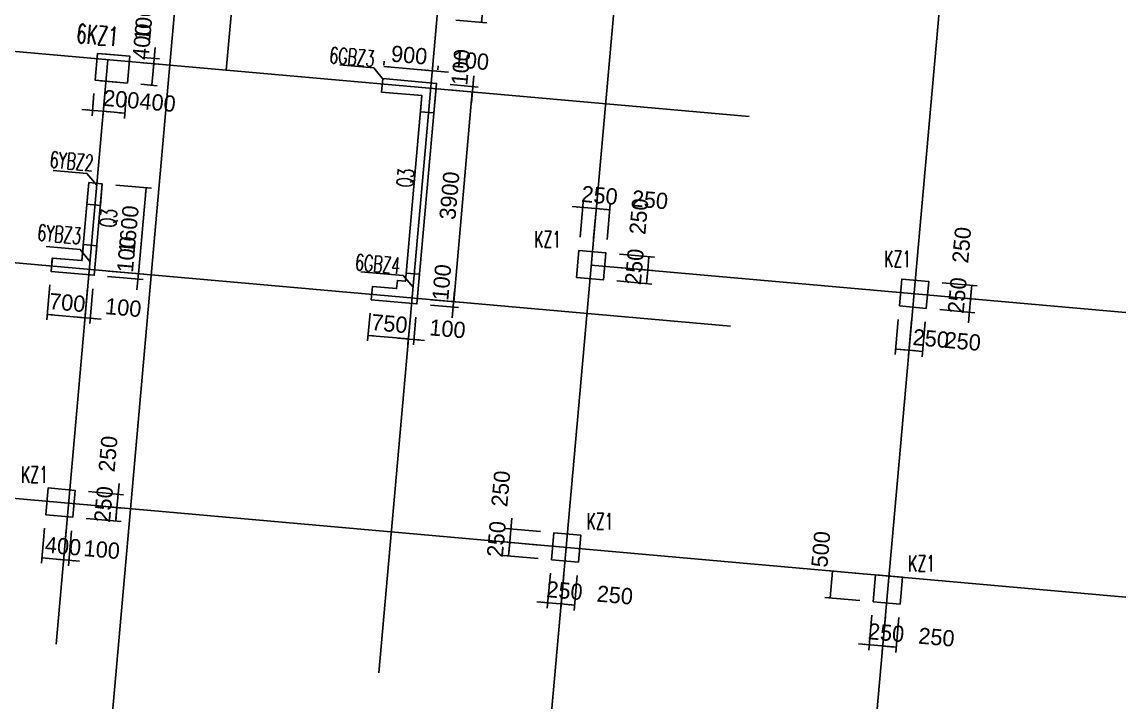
# Model space of a CAD drawing. Extents: x 387171 to 699106, y 11966 to 245688.
# Drawn here: x 638718 to 659030, y 52188 to 64785 of the extents above; entities that cross this region are included whole.
import ezdxf

# ---------------------------------------------------------------- set-up
doc = ezdxf.new("R2010")
doc.units = 0
doc.header["$LTSCALE"] = 100
doc.header["$MEASUREMENT"] = 0
for name, color, linetype in [('b边缘构件', 235, 'Continuous'), ('cnum', 7, 'Continuous'), ('COLU', 7, 'Continuous'), ('colu-主楼', 7, 'Continuous'), ('DIM', 3, 'Continuous'), ('DOTE', 253, 'Continuous'), ('L-AXIS', 3, 'Continuous'), ('NUM', 7, 'Continuous'), ('TEXT', 7, 'Continuous'), ('THIN', 7, 'Continuous'), ('wall-主楼', 2, 'Continuous'), ('Y阴影', 254, 'Continuous'), ('剪力墙身标注', 7, 'Continuous'), ('小尺寸', 4, 'Continuous'), ('柱', 2, 'Continuous')]:
    doc.layers.add(name, color=color, linetype=linetype)
doc.styles.get("Standard").update_dxf_attribs({"font": 'standard'})
doc.styles.add('tk', font='tk')
doc.dimstyles.get("Standard").update_dxf_attribs({"dimtxt": 300, "dimasz": 100, "dimexe": 100, "dimexo": 250, "dimgap": 100, "dimtad": 0, "dimtoh": 1, "dimdec": 0, "dimdsep": 46, "dimcen": 0.09, "dimclrt": 7, "dimadec": 0, "dimazin": 0, "dimtfac": 1, "dimtdec": 4, "dimtofl": 0, "dimtmove": 0, "dimatfit": 3, "dimfxl": 1, "dimtolj": 1, "dimtzin": 0, "dimarcsym": 0})

# ---------------------------------------------------------------- blocks, each defined once
blk = doc.blocks.new('*D1842')
at = {"layer": 'L-AXIS', "color": 0, "linetype": 'ByBlock', "lineweight": -2}
for p, q in [((493507, 53583), (493255, 50741)), ((493264, 50840), (658764, 36162)), ((659008, 38905), (658755, 36062))]:
    blk.add_line(p, q, dxfattribs=at)
for points in [[(493264, 50840), (493365, 50848), (493362, 50815)], [(658764, 36162), (658663, 36154), (658666, 36188)]]:
    blk.add_solid(points, dxfattribs=at)
at = {"layer": 'L-AXIS', "color": 7, "linetype": 'Continuous', "lineweight": -2, "insert": (576045, 43850), "char_height": 300, "width": 1101.67, "attachment_point": 5, "rotation": 354.9316, "style": 'tk'}
blk.add_mtext('166150', dxfattribs=at)
blk = doc.blocks.new('*D1114')
at = {"layer": '小尺寸', "color": 0, "linetype": 'ByBlock', "lineweight": -2}
for p, q in [((639236, 59915), (639179, 59267)), ((639933, 59853), (639876, 59206)), ((639188, 59367), (639885, 59305))]:
    blk.add_line(p, q, dxfattribs=at)
for points in [[(639188, 59367), (639289, 59375), (639286, 59342)], [(639885, 59305), (639784, 59297), (639787, 59331)]]:
    blk.add_solid(points, dxfattribs=at)
at = {"layer": '小尺寸', "color": 7, "linetype": 'Continuous', "lineweight": -2, "insert": (639558, 59585), "char_height": 300, "width": 566.67, "attachment_point": 5, "rotation": 354.9316, "style": 'tk'}
blk.add_mtext('700', dxfattribs=at)
blk = doc.blocks.new('*D1879')
at = {"layer": '小尺寸', "color": 0, "linetype": 'ByBlock', "lineweight": -2}
for p, q in [((639933, 59853), (639876, 59206)), ((640033, 59844), (639976, 59197)), ((639686, 59323), (640184, 59279))]:
    blk.add_line(p, q, dxfattribs=at)
for points in [[(639885, 59305), (639784, 59297), (639787, 59331)], [(639984, 59296), (640086, 59304), (640083, 59271)]]:
    blk.add_solid(points, dxfattribs=at)
at = {"layer": '小尺寸', "color": 7, "linetype": 'Continuous', "lineweight": -2, "insert": (640595, 59493), "char_height": 300, "width": 476.67, "attachment_point": 5, "rotation": 354.9316, "style": 'tk'}
blk.add_mtext('100', dxfattribs=at)
blk = doc.blocks.new('*D159')
at = {"layer": '小尺寸', "color": 0, "linetype": 'ByBlock', "lineweight": -2}
for p, q in [((646613, 63854), (646115, 63899)), ((646316, 63905), (646323, 63981)), ((646416, 63896), (646423, 63972))]:
    blk.add_line(p, q, dxfattribs=at)
for points in [[(646314, 63881), (646213, 63873), (646216, 63906)], [(646414, 63872), (646515, 63880), (646512, 63847)]]:
    blk.add_solid(points, dxfattribs=at)
at = {"layer": '小尺寸', "color": 7, "linetype": 'Continuous', "lineweight": -2, "insert": (647031, 64068), "char_height": 300, "width": 476.67, "attachment_point": 5, "rotation": 354.9316, "style": 'tk'}
blk.add_mtext('100', dxfattribs=at)
blk = doc.blocks.new('*D964')
at = {"layer": '小尺寸', "color": 0, "linetype": 'ByBlock', "lineweight": -2}
for p, q in [((645420, 63984), (645427, 64060)), ((646314, 63881), (645418, 63960)), ((646316, 63905), (646323, 63981))]:
    blk.add_line(p, q, dxfattribs=at)
for points in [[(645418, 63960), (645519, 63968), (645516, 63935)], [(646314, 63881), (646213, 63873), (646216, 63906)]]:
    blk.add_solid(points, dxfattribs=at)
at = {"layer": '小尺寸', "color": 7, "linetype": 'Continuous', "lineweight": -2, "insert": (645888, 64170), "char_height": 300, "width": 556.67, "attachment_point": 5, "rotation": 354.9316, "style": 'tk'}
blk.add_mtext('900', dxfattribs=at)
blk = doc.blocks.new('*D698')
at = {"layer": '小尺寸', "color": 0, "linetype": 'ByBlock', "lineweight": -2}
for p, q in [((645910, 59323), (645865, 58814)), ((646010, 59314), (645965, 58805)), ((646173, 58887), (645675, 58931))]:
    blk.add_line(p, q, dxfattribs=at)
for points in [[(645874, 58914), (645773, 58906), (645776, 58939)], [(645973, 58905), (646075, 58912), (646072, 58879)]]:
    blk.add_solid(points, dxfattribs=at)
at = {"layer": '小尺寸', "color": 7, "linetype": 'Continuous', "lineweight": -2, "insert": (646597, 59100), "char_height": 300, "width": 476.67, "attachment_point": 5, "rotation": 354.9316, "style": 'tk'}
blk.add_mtext('100', dxfattribs=at)
blk = doc.blocks.new('*D573')
at = {"layer": '小尺寸', "color": 0, "linetype": 'ByBlock', "lineweight": -2}
for p, q in [((645163, 59389), (645118, 58880)), ((645910, 59323), (645865, 58814)), ((645874, 58914), (645127, 58980))]:
    blk.add_line(p, q, dxfattribs=at)
for points in [[(645127, 58980), (645228, 58988), (645225, 58954)], [(645874, 58914), (645773, 58906), (645776, 58939)]]:
    blk.add_solid(points, dxfattribs=at)
at = {"layer": '小尺寸', "color": 7, "linetype": 'Continuous', "lineweight": -2, "insert": (645522, 59196), "char_height": 300, "width": 566.67, "attachment_point": 5, "rotation": 354.9316, "style": 'tk'}
blk.add_mtext('750', dxfattribs=at)
blk = doc.blocks.new('*D2876')
at = {"layer": '小尺寸', "color": 0, "linetype": 'ByBlock', "lineweight": -2}
for p, q in [((647082, 63787), (647038, 63289)), ((646643, 63625), (647164, 63579)), ((646634, 63525), (647155, 63479))]:
    blk.add_line(p, q, dxfattribs=at)
for points in [[(647064, 63588), (647056, 63689), (647090, 63686)], [(647055, 63488), (647063, 63387), (647030, 63390)]]:
    blk.add_solid(points, dxfattribs=at)
at = {"layer": '小尺寸', "color": 7, "linetype": 'Continuous', "lineweight": -2, "insert": (646845, 63947), "char_height": 300, "width": 476.67, "attachment_point": 5, "rotation": 84.9316, "style": 'tk'}
blk.add_mtext('100', dxfattribs=at)
blk = doc.blocks.new('*D2773')
at = {"layer": '小尺寸', "color": 0, "linetype": 'ByBlock', "lineweight": -2}
for p, q in [((646634, 63525), (647155, 63479)), ((647055, 63488), (646711, 59603)), ((646290, 59641), (646810, 59594))]:
    blk.add_line(p, q, dxfattribs=at)
for points in [[(647055, 63488), (647063, 63387), (647030, 63390)], [(646711, 59603), (646703, 59704), (646736, 59701)]]:
    blk.add_solid(points, dxfattribs=at)
at = {"layer": '小尺寸', "color": 7, "linetype": 'Continuous', "lineweight": -2, "insert": (646634, 61568), "char_height": 300, "width": 775, "attachment_point": 5, "rotation": 84.9316, "style": 'tk'}
blk.add_mtext('3900', dxfattribs=at)
blk = doc.blocks.new('*D3701')
at = {"layer": '小尺寸', "color": 0, "linetype": 'ByBlock', "lineweight": -2}
for p, q in [((646728, 59802), (646684, 59304)), ((646281, 59541), (646802, 59495)), ((646290, 59641), (646810, 59594))]:
    blk.add_line(p, q, dxfattribs=at)
for points in [[(646711, 59603), (646703, 59704), (646736, 59701)], [(646702, 59504), (646710, 59403), (646677, 59406)]]:
    blk.add_solid(points, dxfattribs=at)
at = {"layer": '小尺寸', "color": 7, "linetype": 'Continuous', "lineweight": -2, "insert": (646492, 59962), "char_height": 300, "width": 476.67, "attachment_point": 5, "rotation": 84.9316, "style": 'tk'}
blk.add_mtext('100', dxfattribs=at)
blk = doc.blocks.new('*D567')
at = {"layer": '小尺寸', "color": 0, "linetype": 'ByBlock', "lineweight": -2}
for p, q in [((646793, 65318), (647370, 65267)), ((647271, 65276), (647227, 64778)), ((646749, 64820), (647326, 64769))]:
    blk.add_line(p, q, dxfattribs=at)
for points in [[(647271, 65276), (647278, 65175), (647245, 65178)], [(647227, 64778), (647219, 64879), (647252, 64876)]]:
    blk.add_solid(points, dxfattribs=at)
at = {"layer": '小尺寸', "color": 7, "linetype": 'Continuous', "lineweight": -2, "insert": (647028, 65372), "char_height": 300, "width": 566.67, "attachment_point": 5, "rotation": 84.9316, "style": 'tk'}
blk.add_mtext('500', dxfattribs=at)
blk = doc.blocks.new('*D1894')
at = {"layer": '小尺寸', "color": 0, "linetype": 'ByBlock', "lineweight": -2}
for p, q in [((640313, 60171), (640974, 60112)), ((640847, 59822), (640892, 60320)), ((640304, 60071), (640965, 60012))]:
    blk.add_line(p, q, dxfattribs=at)
for points in [[(640874, 60121), (640866, 60222), (640899, 60219)], [(640865, 60021), (640873, 59920), (640840, 59923)]]:
    blk.add_solid(points, dxfattribs=at)
at = {"layer": '小尺寸', "color": 7, "linetype": 'Continuous', "lineweight": -2, "insert": (640655, 60480), "char_height": 300, "width": 476.67, "attachment_point": 5, "rotation": 84.9316, "style": 'tk'}
blk.add_mtext('100', dxfattribs=at)
blk = doc.blocks.new('*D1805')
at = {"layer": '小尺寸', "color": 0, "linetype": 'ByBlock', "lineweight": -2}
for p, q in [((640454, 61764), (641115, 61706)), ((640874, 60121), (641015, 61715)), ((640313, 60171), (640974, 60112))]:
    blk.add_line(p, q, dxfattribs=at)
for points in [[(641015, 61715), (641023, 61614), (640990, 61617)], [(640874, 60121), (640866, 60222), (640899, 60219)]]:
    blk.add_solid(points, dxfattribs=at)
at = {"layer": '小尺寸', "color": 7, "linetype": 'Continuous', "lineweight": -2, "insert": (640696, 60940), "char_height": 300, "width": 685, "attachment_point": 5, "rotation": 84.9316, "style": 'tk'}
blk.add_mtext('1600', dxfattribs=at)
blk = doc.blocks.new('*D1104')
at = {"layer": '小尺寸', "color": 0, "linetype": 'ByBlock', "lineweight": -2}
for p, q in [((640052, 63457), (640016, 63048)), ((640252, 63439), (640215, 63030)), ((639826, 63165), (640423, 63112))]:
    blk.add_line(p, q, dxfattribs=at)
for points in [[(640025, 63148), (639924, 63140), (639927, 63173)], [(640224, 63130), (640325, 63138), (640322, 63104)]]:
    blk.add_solid(points, dxfattribs=at)
at = {"layer": '小尺寸', "color": 7, "linetype": 'Continuous', "lineweight": -2, "insert": (640558, 63351), "char_height": 300, "width": 566.67, "attachment_point": 5, "rotation": 354.9316, "style": 'tk'}
blk.add_mtext('200', dxfattribs=at)
blk = doc.blocks.new('*D2015')
at = {"layer": '小尺寸', "color": 0, "linetype": 'ByBlock', "lineweight": -2}
for p, q in [((640252, 63439), (640215, 63030)), ((640650, 63404), (640614, 62995)), ((640224, 63130), (640622, 63095))]:
    blk.add_line(p, q, dxfattribs=at)
for points in [[(640224, 63130), (640325, 63138), (640322, 63104)], [(640622, 63095), (640521, 63087), (640524, 63120)]]:
    blk.add_solid(points, dxfattribs=at)
at = {"layer": '小尺寸', "color": 7, "linetype": 'Continuous', "lineweight": -2, "insert": (641230, 63292), "char_height": 300, "width": 576.67, "attachment_point": 5, "rotation": 354.9316, "style": 'tk'}
blk.add_mtext('400', dxfattribs=at)
blk = doc.blocks.new('*D1917')
at = {"layer": '小尺寸', "color": 0, "linetype": 'ByBlock', "lineweight": -2}
for p, q in [((641184, 64310), (641140, 63812)), ((640956, 64029), (641257, 64002)), ((640965, 64129), (641266, 64102))]:
    blk.add_line(p, q, dxfattribs=at)
for points in [[(641167, 64111), (641159, 64212), (641192, 64209)], [(641158, 64011), (641165, 63910), (641132, 63913)]]:
    blk.add_solid(points, dxfattribs=at)
at = {"layer": '小尺寸', "color": 7, "linetype": 'Continuous', "lineweight": -2, "insert": (640974, 64767), "char_height": 300, "width": 476.67, "attachment_point": 5, "rotation": 84.9316, "style": 'tk'}
blk.add_mtext('100', dxfattribs=at)
blk = doc.blocks.new('*D3239')
at = {"layer": '小尺寸', "color": 0, "linetype": 'ByBlock', "lineweight": -2}
for p, q in [((640956, 64029), (641257, 64002)), ((641158, 64011), (641122, 63613)), ((640921, 63630), (641222, 63604))]:
    blk.add_line(p, q, dxfattribs=at)
for points in [[(641158, 64011), (641165, 63910), (641132, 63913)], [(641122, 63613), (641115, 63714), (641148, 63711)]]:
    blk.add_solid(points, dxfattribs=at)
at = {"layer": '小尺寸', "color": 7, "linetype": 'Continuous', "lineweight": -2, "insert": (640943, 64420), "char_height": 300, "width": 576.67, "attachment_point": 5, "rotation": 84.9316, "style": 'tk'}
blk.add_mtext('400', dxfattribs=at)
blk = doc.blocks.new('*D143')
at = {"layer": 'DIM', "color": 0, "linetype": 'ByBlock', "lineweight": -2}
for p, q in [((648902, 61367), (649550, 61309)), ((649053, 60801), (649110, 61448)), ((649302, 60779), (649360, 61426))]:
    blk.add_line(p, q, dxfattribs=at)
for points in [[(649102, 61349), (649001, 61341), (649004, 61374)], [(649351, 61327), (649452, 61335), (649449, 61301)]]:
    blk.add_solid(points, dxfattribs=at)
at = {"layer": 'DIM', "color": 7, "linetype": 'Continuous', "lineweight": -2, "insert": (649413, 61572), "char_height": 300, "width": 566.67, "attachment_point": 5, "rotation": 354.9316, "style": 'tk'}
blk.add_mtext('250', dxfattribs=at)
blk = doc.blocks.new('*D1324')
at = {"layer": 'DIM', "color": 0, "linetype": 'ByBlock', "lineweight": -2}
for p, q in [((649302, 60779), (649360, 61426)), ((649551, 60757), (649609, 61404)), ((649351, 61327), (649600, 61305))]:
    blk.add_line(p, q, dxfattribs=at)
for points in [[(649351, 61327), (649452, 61335), (649449, 61301)], [(649600, 61305), (649499, 61297), (649502, 61330)]]:
    blk.add_solid(points, dxfattribs=at)
at = {"layer": 'DIM', "color": 7, "linetype": 'Continuous', "lineweight": -2, "insert": (650345, 61490), "char_height": 300, "width": 566.67, "attachment_point": 5, "rotation": 354.9316, "style": 'tk'}
blk.add_mtext('250', dxfattribs=at)
blk = doc.blocks.new('*D1039')
at = {"layer": 'DIM', "color": 0, "linetype": 'ByBlock', "lineweight": -2}
for p, q in [((649756, 60237), (650403, 60179)), ((650282, 59939), (650304, 60188)), ((649734, 59988), (650381, 59930))]:
    blk.add_line(p, q, dxfattribs=at)
for points in [[(650304, 60188), (650312, 60087), (650278, 60090)], [(650282, 59939), (650274, 60040), (650307, 60037)]]:
    blk.add_solid(points, dxfattribs=at)
at = {"layer": 'DIM', "color": 7, "linetype": 'Continuous', "lineweight": -2, "insert": (650058, 60250), "char_height": 300, "width": 566.67, "attachment_point": 5, "rotation": 84.9316, "style": 'tk'}
blk.add_mtext('250', dxfattribs=at)
blk = doc.blocks.new('*D1817')
at = {"layer": 'DIM', "color": 0, "linetype": 'ByBlock', "lineweight": -2}
for p, q in [((649778, 60486), (650426, 60428)), ((650304, 60188), (650326, 60437)), ((649756, 60237), (650403, 60179))]:
    blk.add_line(p, q, dxfattribs=at)
for points in [[(650326, 60437), (650334, 60336), (650300, 60339)], [(650304, 60188), (650296, 60289), (650329, 60286)]]:
    blk.add_solid(points, dxfattribs=at)
at = {"layer": 'DIM', "color": 7, "linetype": 'Continuous', "lineweight": -2, "insert": (650141, 61183), "char_height": 300, "width": 566.67, "attachment_point": 5, "rotation": 84.9316, "style": 'tk'}
blk.add_mtext('250', dxfattribs=at)
blk = doc.blocks.new('*D2978')
at = {"layer": 'DIM', "color": 0, "linetype": 'ByBlock', "lineweight": -2}
for p, q in [((655755, 59956), (656402, 59898)), ((656302, 59907), (656280, 59658)), ((655732, 59707), (656380, 59649))]:
    blk.add_line(p, q, dxfattribs=at)
for points in [[(656280, 59658), (656273, 59759), (656306, 59756)], [(656302, 59907), (656310, 59806), (656277, 59809)]]:
    blk.add_solid(points, dxfattribs=at)
at = {"layer": 'DIM', "color": 7, "linetype": 'Continuous', "lineweight": -2, "insert": (656118, 60653), "char_height": 300, "width": 566.67, "attachment_point": 5, "rotation": 84.9316, "style": 'tk'}
blk.add_mtext('250', dxfattribs=at)
blk = doc.blocks.new('*D2632')
at = {"layer": 'DIM', "color": 0, "linetype": 'ByBlock', "lineweight": -2}
for p, q in [((656298, 59857), (656241, 59210)), ((655732, 59707), (656380, 59649)), ((655710, 59458), (656358, 59400))]:
    blk.add_line(p, q, dxfattribs=at)
for points in [[(656280, 59658), (656273, 59759), (656306, 59756)], [(656258, 59409), (656266, 59308), (656233, 59311)]]:
    blk.add_solid(points, dxfattribs=at)
at = {"layer": 'DIM', "color": 7, "linetype": 'Continuous', "lineweight": -2, "insert": (656035, 59720), "char_height": 300, "width": 566.67, "attachment_point": 5, "rotation": 84.9316, "style": 'tk'}
blk.add_mtext('250', dxfattribs=at)
blk = doc.blocks.new('*D3547')
at = {"layer": 'DIM', "color": 0, "linetype": 'ByBlock', "lineweight": -2}
for p, q in [((654941, 59275), (654884, 58627)), ((655190, 59253), (655133, 58605)), ((654893, 58727), (655142, 58705))]:
    blk.add_line(p, q, dxfattribs=at)
for points in [[(654893, 58727), (654994, 58735), (654991, 58702)], [(655142, 58705), (655041, 58697), (655044, 58730)]]:
    blk.add_solid(points, dxfattribs=at)
at = {"layer": 'DIM', "color": 7, "linetype": 'Continuous', "lineweight": -2, "insert": (655546, 58920), "char_height": 300, "width": 566.67, "attachment_point": 5, "rotation": 354.9316, "style": 'tk'}
blk.add_mtext('250', dxfattribs=at)
blk = doc.blocks.new('*D3433')
at = {"layer": 'DIM', "color": 0, "linetype": 'ByBlock', "lineweight": -2}
for p, q in [((655190, 59253), (655133, 58605)), ((655439, 59231), (655382, 58583)), ((655142, 58705), (655391, 58683))]:
    blk.add_line(p, q, dxfattribs=at)
for points in [[(655142, 58705), (655243, 58713), (655240, 58679)], [(655391, 58683), (655290, 58675), (655293, 58708)]]:
    blk.add_solid(points, dxfattribs=at)
at = {"layer": 'DIM', "color": 7, "linetype": 'Continuous', "lineweight": -2, "insert": (656136, 58868), "char_height": 300, "width": 566.67, "attachment_point": 5, "rotation": 354.9316, "style": 'tk'}
blk.add_mtext('250', dxfattribs=at)
blk = doc.blocks.new('*D3595')
at = {"layer": 'DIM', "color": 0, "linetype": 'ByBlock', "lineweight": -2}
for p, q in [((654273, 54566), (653625, 54623)), ((653725, 54614), (653681, 54116)), ((654228, 54067), (653581, 54125))]:
    blk.add_line(p, q, dxfattribs=at)
for points in [[(653725, 54614), (653733, 54513), (653699, 54516)], [(653681, 54116), (653673, 54217), (653706, 54214)]]:
    blk.add_solid(points, dxfattribs=at)
at = {"layer": 'DIM', "color": 7, "linetype": 'Continuous', "lineweight": -2, "insert": (653510, 55018), "char_height": 300, "width": 566.67, "attachment_point": 5, "rotation": 84.9316, "style": 'tk'}
blk.add_mtext('500', dxfattribs=at)
blk = doc.blocks.new('*D4722')
at = {"layer": 'DIM', "color": 0, "linetype": 'ByBlock', "lineweight": -2}
for p, q in [((654455, 53796), (654398, 53149)), ((654704, 53774), (654647, 53127)), ((654208, 53266), (654855, 53209))]:
    blk.add_line(p, q, dxfattribs=at)
for points in [[(654407, 53249), (654306, 53241), (654309, 53274)], [(654656, 53226), (654757, 53234), (654754, 53201)]]:
    blk.add_solid(points, dxfattribs=at)
at = {"layer": 'DIM', "color": 7, "linetype": 'Continuous', "lineweight": -2, "insert": (654718, 53472), "char_height": 300, "width": 566.67, "attachment_point": 5, "rotation": 354.9316, "style": 'tk'}
blk.add_mtext('250', dxfattribs=at)
blk = doc.blocks.new('*D4427')
at = {"layer": 'DIM', "color": 0, "linetype": 'ByBlock', "lineweight": -2}
for p, q in [((654704, 53774), (654647, 53127)), ((654953, 53752), (654896, 53105)), ((654656, 53226), (654905, 53204))]:
    blk.add_line(p, q, dxfattribs=at)
for points in [[(654656, 53226), (654757, 53234), (654754, 53201)], [(654905, 53204), (654804, 53197), (654807, 53230)]]:
    blk.add_solid(points, dxfattribs=at)
at = {"layer": 'DIM', "color": 7, "linetype": 'Continuous', "lineweight": -2, "insert": (655650, 53389), "char_height": 300, "width": 566.67, "attachment_point": 5, "rotation": 354.9316, "style": 'tk'}
blk.add_mtext('250', dxfattribs=at)
blk = doc.blocks.new('*D4027')
at = {"layer": 'DIM', "color": 0, "linetype": 'ByBlock', "lineweight": -2}
for p, q in [((639138, 55406), (639080, 54758)), ((639536, 55371), (639479, 54723)), ((639089, 54858), (639488, 54823))]:
    blk.add_line(p, q, dxfattribs=at)
for points in [[(639089, 54858), (639190, 54866), (639187, 54833)], [(639488, 54823), (639386, 54815), (639389, 54848)]]:
    blk.add_solid(points, dxfattribs=at)
at = {"layer": 'DIM', "color": 7, "linetype": 'Continuous', "lineweight": -2, "insert": (639480, 55074), "char_height": 300, "width": 576.67, "attachment_point": 5, "rotation": 354.9316, "style": 'tk'}
blk.add_mtext('400', dxfattribs=at)
blk = doc.blocks.new('*D3972')
at = {"layer": 'DIM', "color": 0, "linetype": 'ByBlock', "lineweight": -2}
for p, q in [((639536, 55371), (639479, 54723)), ((639636, 55362), (639578, 54714)), ((639288, 54840), (639786, 54796))]:
    blk.add_line(p, q, dxfattribs=at)
for points in [[(639488, 54823), (639386, 54815), (639389, 54848)], [(639587, 54814), (639688, 54822), (639685, 54788)]]:
    blk.add_solid(points, dxfattribs=at)
at = {"layer": 'DIM', "color": 7, "linetype": 'Continuous', "lineweight": -2, "insert": (640197, 55011), "char_height": 300, "width": 476.67, "attachment_point": 5, "rotation": 354.9316, "style": 'tk'}
blk.add_mtext('100', dxfattribs=at)
blk = doc.blocks.new('*D3719')
at = {"layer": 'DIM', "color": 0, "linetype": 'ByBlock', "lineweight": -2}
for p, q in [((639929, 55838), (640576, 55780)), ((640455, 55540), (640477, 55789)), ((639907, 55589), (640554, 55531))]:
    blk.add_line(p, q, dxfattribs=at)
for points in [[(640477, 55789), (640485, 55688), (640451, 55691)], [(640455, 55540), (640447, 55641), (640480, 55638)]]:
    blk.add_solid(points, dxfattribs=at)
at = {"layer": 'DIM', "color": 7, "linetype": 'Continuous', "lineweight": -2, "insert": (640231, 55851), "char_height": 300, "width": 566.67, "attachment_point": 5, "rotation": 84.9316, "style": 'tk'}
blk.add_mtext('250', dxfattribs=at)
blk = doc.blocks.new('*D4482')
at = {"layer": 'DIM', "color": 0, "linetype": 'ByBlock', "lineweight": -2}
for p, q in [((639951, 56087), (640598, 56029)), ((640459, 55590), (640517, 56237)), ((639929, 55838), (640576, 55780))]:
    blk.add_line(p, q, dxfattribs=at)
for points in [[(640499, 56038), (640491, 56139), (640524, 56136)], [(640477, 55789), (640485, 55688), (640451, 55691)]]:
    blk.add_solid(points, dxfattribs=at)
at = {"layer": 'DIM', "color": 7, "linetype": 'Continuous', "lineweight": -2, "insert": (640314, 56784), "char_height": 300, "width": 566.67, "attachment_point": 5, "rotation": 84.9316, "style": 'tk'}
blk.add_mtext('250', dxfattribs=at)
blk = doc.blocks.new('*D4214')
at = {"layer": 'DIM', "color": 0, "linetype": 'ByBlock', "lineweight": -2}
for p, q in [((647788, 55592), (647731, 54945)), ((648318, 55345), (647671, 55402)), ((648296, 55096), (647649, 55153))]:
    blk.add_line(p, q, dxfattribs=at)
for points in [[(647770, 55393), (647763, 55494), (647796, 55491)], [(647748, 55144), (647756, 55043), (647723, 55046)]]:
    blk.add_solid(points, dxfattribs=at)
at = {"layer": 'DIM', "color": 7, "linetype": 'Continuous', "lineweight": -2, "insert": (647585, 56139), "char_height": 300, "width": 566.67, "attachment_point": 5, "rotation": 84.9316, "style": 'tk'}
blk.add_mtext('250', dxfattribs=at)
blk = doc.blocks.new('*D599')
at = {"layer": 'DIM', "color": 0, "linetype": 'ByBlock', "lineweight": -2}
for p, q in [((648296, 55096), (647649, 55153)), ((647748, 55144), (647726, 54895)), ((648274, 54847), (647627, 54904))]:
    blk.add_line(p, q, dxfattribs=at)
for points in [[(647748, 55144), (647756, 55043), (647723, 55046)], [(647726, 54895), (647718, 54996), (647752, 54993)]]:
    blk.add_solid(points, dxfattribs=at)
at = {"layer": 'DIM', "color": 7, "linetype": 'Continuous', "lineweight": -2, "insert": (647503, 55206), "char_height": 300, "width": 566.67, "attachment_point": 5, "rotation": 84.9316, "style": 'tk'}
blk.add_mtext('250', dxfattribs=at)
blk = doc.blocks.new('*D176')
at = {"layer": 'DIM', "color": 0, "linetype": 'ByBlock', "lineweight": -2}
for p, q in [((648501, 54575), (648443, 53928)), ((648750, 54553), (648693, 53906)), ((648253, 54045), (648901, 53988))]:
    blk.add_line(p, q, dxfattribs=at)
for points in [[(648452, 54028), (648351, 54020), (648354, 54053)], [(648701, 54006), (648802, 54013), (648799, 53980)]]:
    blk.add_solid(points, dxfattribs=at)
at = {"layer": 'DIM', "color": 7, "linetype": 'Continuous', "lineweight": -2, "insert": (648764, 54251), "char_height": 300, "width": 566.67, "attachment_point": 5, "rotation": 354.9316, "style": 'tk'}
blk.add_mtext('250', dxfattribs=at)
blk = doc.blocks.new('*D1109')
at = {"layer": 'DIM', "color": 0, "linetype": 'ByBlock', "lineweight": -2}
for p, q in [((648750, 54553), (648693, 53906)), ((648999, 54531), (648942, 53884)), ((648701, 54006), (648950, 53983))]:
    blk.add_line(p, q, dxfattribs=at)
for points in [[(648701, 54006), (648802, 54013), (648799, 53980)], [(648950, 53983), (648849, 53976), (648852, 54009)]]:
    blk.add_solid(points, dxfattribs=at)
at = {"layer": 'DIM', "color": 7, "linetype": 'Continuous', "lineweight": -2, "insert": (649696, 54168), "char_height": 300, "width": 566.67, "attachment_point": 5, "rotation": 354.9316, "style": 'tk'}
blk.add_mtext('250', dxfattribs=at)

msp = doc.modelspace()

# ---------------------------------------------------------------- hatches: boundary and pattern name
at = {"layer": 'Y阴影'}
h = msp.add_hatch(dxfattribs=at)
h.set_pattern_fill('ANSI31', color=256, scale=25, angle=-21.95462, style=0)
h.set_pattern_definition([])
h.paths.add_polyline_path([(646394.1, 63647), (646345.5, 63099.2), (646096.3, 63121.3), (646122.8, 63420.1), (645375.9, 63486.4), (645398, 63735.4)], flags=0)
h = msp.add_hatch(dxfattribs=at)
h.set_pattern_fill('ANSI31', color=256, scale=25, angle=-21.95462, style=0)
h.set_pattern_definition([])
h.paths.add_polyline_path([(639956.8, 61808.5), (639921.5, 61410.1), (640170.4, 61388), (640205.7, 61786.5)], flags=0)
h = msp.add_hatch(dxfattribs=at)
h.set_pattern_fill('ANSI31', color=256, scale=25, angle=-21.95462, style=0)
h.set_pattern_definition([])
h.paths.add_polyline_path([(639258.6, 60163.8), (640055.5, 60093.1), (640104.1, 60641), (639855.2, 60663), (639828.7, 60364.2), (639280.7, 60412.8)], flags=0)
h = msp.add_hatch(dxfattribs=at)
h.set_pattern_fill('ANSI31', color=256, scale=25, angle=-21.95462, style=0)
h.set_pattern_definition([])
h.paths.add_polyline_path([(645185, 59638.2), (646031.7, 59563.1), (646080.3, 60110.9), (645831.4, 60133), (645818.2, 59983.6), (645668.8, 59996.8), (645655.5, 59847.4), (645207.1, 59887.2)], flags=0)

# ---------------------------------------------------------------- linework, layer by layer
at = {"layer": 'b边缘构件'}
for points in [[(646394.1, 63647), (646345.5, 63099.2), (646096.3, 63121.3), (646122.8, 63420.1), (645375.9, 63486.4), (645398, 63735.4), (646394.1, 63647)], [(639956.8, 61808.5), (639921.5, 61410.1), (640170.4, 61388), (640205.7, 61786.5), (639956.8, 61808.5)], [(639258.6, 60163.8), (640055.5, 60093.1), (640104.1, 60641), (639855.2, 60663), (639828.7, 60364.2), (639280.7, 60412.8), (639258.6, 60163.8)]]:
    msp.add_lwpolyline(points, dxfattribs=at)
msp.add_lwpolyline([(645185, 59638.2), (646031.7, 59563.1), (646080.3, 60110.9), (645831.4, 60133), (645818.2, 59983.6), (645668.8, 59996.8), (645655.5, 59847.4), (645207.1, 59887.2)], close=True, dxfattribs=at)
at = {"layer": 'COLU'}
for points in [[(648986.8, 60053.9), (649484.8, 60009.8), (649529, 60507.8), (649031, 60552)], [(654963.3, 59523.9), (655461.4, 59479.7), (655505.6, 59977.7), (655007.5, 60021.9)], [(639159.7, 55654.9), (639657.8, 55610.7), (639702, 56108.8), (639203.9, 56152.9)], [(648523, 54824.5), (649021, 54780.3), (649065.2, 55278.3), (648567.2, 55322.5)], [(654477.4, 54045.4), (654975.5, 54001.2), (655019.7, 54499.3), (654521.6, 54543.4)]]:
    msp.add_lwpolyline(points, close=True, dxfattribs=at)
at = {"layer": 'colu-主楼'}
msp.add_lwpolyline([(640716.4, 64150.6), (640118.7, 64203.6), (640074.6, 63705.6), (640672.2, 63652.6)], close=True, dxfattribs=at)
at = {"layer": 'DOTE'}
for p, q in [((644842.6, 102184.8), (639406.7, 40893.9)), ((650971.8, 79605), (647475, 40178.3)), ((656948.3, 79075), (653451.5, 39648.3)), ((643670.2, 77080.1), (642500.5, 63892)), ((652182.4, 63033.3), (592190.1, 68354)), ((662839, 53805.8), (502916.7, 67989.4)), ((645325.3, 52727.8), (646444.7, 65349.2)), ((639348.7, 53257.9), (640309.1, 64086.3)), ((651837.9, 59148.5), (602113.1, 63558.7)), ((663302.8, 59035.2), (649257.9, 60280.9))]:
    msp.add_line(p, q, dxfattribs=at)
at = {"layer": 'THIN', "color": 200}
for p in [(644991.8, 60157.3), (645958.6, 59870.7)]:
    msp.add_line(p, (645777.1, 60087.6), dxfattribs=at)
for points in [[(645411.9, 63715.3), (645230.4, 63932.2), (644602.8, 63987.8)], [(640102.8, 61762.3), (639921.3, 61979.2), (639293.7, 62034.9)], [(639977.7, 60351), (639796.1, 60567.9), (639168.6, 60623.5)]]:
    msp.add_lwpolyline(points, dxfattribs=at)
at = {"layer": 'wall-主楼'}
for points in [[(646031.9, 59563.1), (646394.1, 63647), (645398, 63735.4), (645375.9, 63486.4), (646123, 63420.1), (645818.2, 59983.6), (645668.8, 59996.8), (645655.5, 59847.4), (645207.3, 59887.2), (645185.2, 59638.2)], [(639828.4, 60364.2), (639280.6, 60412.8), (639258.5, 60163.8), (640055.3, 60093.1), (640205.5, 61786.5), (639956.5, 61808.6)]]:
    msp.add_lwpolyline(points, close=True, dxfattribs=at)
at = {"layer": '柱'}
for p, q in [((640716.2, 64150.6), (640218.2, 64194.8)), ((640174, 63696.7), (640672, 63652.6))]:
    msp.add_line(p, q, dxfattribs=at)
msp.add_lwpolyline([(640118.6, 64203.6), (640716, 64150.6), (640672, 63652.6), (640074.4, 63705.6)], close=True, dxfattribs=at)

# ---------------------------------------------------------------- texts
at = {"layer": 'cnum', "color": 200, "width": 0.7}
msp.add_text('6KZ1', height=350, rotation=354.93165, dxfattribs=at).set_placement((639712.6, 64401.4))
msp.add_text('6KZ1', height=350, rotation=354.93165, dxfattribs=at).set_placement((639712.6, 64401.4))
at = {"layer": 'NUM', "color": 200, "width": 0.7}
for p in [(648203.2, 60608.1), (654682.5, 60245.6), (638701.1, 56251.4), (649171.3, 55384.4), (655125.7, 54605.3)]:
    msp.add_text('KZ1', height=300, dxfattribs=at).set_placement(p)
at = {"layer": 'TEXT', "color": 200, "width": 0.7}
for s, p in [('6GBZ3', (644401.1, 64024.6)), ('6YBZ2', (639222.7, 62091.4)), ('6YBZ3', (638994.3, 60739.4)), ('6GBZ4', (644877.2, 60189.6))]:
    msp.add_text(s, height=300, rotation=354.93165, dxfattribs=at).set_placement(p)
at = {"layer": '剪力墙身标注', "width": 0.7}
for p in [(645953.5, 61711.5), (640453, 60966.1)]:
    msp.add_text('Q3', height=300, rotation=84.93165, dxfattribs=at).set_placement(p)

# ---------------------------------------------------------------- dimensions: what is measured, and where the dimension line sits
at = {"layer": 'DIM', "color": 200}
for p1, p2, distance, picture, middle in [((649031, 60552), (649280, 60529.9), 800, '*D143', (648906.5, 61617.1)), ((649280, 60529.9), (649529, 60507.8), 800, '*D1324', (649839, 61534.4)), ((649506.9, 60258.8), (649529, 60507.8), -800, '*D1817', (650096.1, 60676.4)), ((655505.6, 59977.7), (655483.5, 59728.7), 800, '*D2978', (656072.7, 60146.4)), ((649484.8, 60009.8), (649506.9, 60258.8), -800, '*D1039', (650013.4, 59744)), ((655483.5, 59728.7), (655461.4, 59479.7), 800, '*D2632', (655990, 59213.9)), ((654963.3, 59523.9), (655212.4, 59501.8), -800, '*D3547', (655039.3, 58965)), ((655212.4, 59501.8), (655461.4, 59479.7), -800, '*D3433', (655630, 58912.6)), ((639679.9, 55859.8), (639702, 56108.8), -800, '*D4482', (640269.1, 56277.4)), ((648567.2, 55322.5), (648545.1, 55073.5), -800, '*D4214', (647540.5, 55632.5)), ((639657.8, 55610.7), (639679.9, 55859.8), -800, '*D3719', (640186.4, 55344.9)), ((639159.7, 55654.9), (639558.2, 55619.6), -800, '*D4027', (638893.9, 55126.3)), ((639558.2, 55619.6), (639657.8, 55610.7), -800, '*D3972', (639810.3, 55045)), ((648545.1, 55073.5), (648523, 54824.5), -800, '*D599', (647457.8, 54700)), ((654521.6, 54543.4), (654477.4, 54045.4), -800, '*D3595', (653453.6, 54387.2)), ((648523, 54824.5), (648772, 54802.4), -800, '*D176', (648257.2, 54295.9)), ((648772, 54802.4), (649021, 54780.3), -800, '*D1109', (649189.7, 54213.2)), ((654477.4, 54045.4), (654726.5, 54023.3), -800, '*D4722', (654211.6, 53516.8)), ((654726.5, 54023.3), (654975.5, 54001.2), -800, '*D4427', (655144.1, 53434.1))]:
    dim = msp.add_aligned_dim(p1=p1, p2=p2, distance=distance, dimstyle='Standard', dxfattribs=at)
    dim.commit()
    dim.dimension.update_dxf_attribs({"geometry": picture, "text_midpoint": middle})
at = {"layer": 'L-AXIS'}
dim = msp.add_linear_dim(base=(658764.3, 36162.1), p1=(493529.3, 53831.9), p2=(659029.6, 39153.6), angle=354.93165, dimstyle='Standard', dxfattribs=at)
dim.commit()
dim.dimension.update_dxf_attribs({"geometry": '*D1842', "text_midpoint": (576045.1, 43849.9)})
at = {"layer": '小尺寸'}
for base, p1, p2, angle, picture, middle in [((647226.6, 64777.9), (646544.1, 65340.4), (646499.9, 64842.4), 84.93165, '*D567', (646972.3, 64740.7)), ((641157.7, 64011.1), (640716, 64150.6), (640707.2, 64051), 84.93165, '*D1917', (640939.5, 64380.5)), ((641122.4, 63612.6), (640707.2, 64051), (640671.9, 63652.6), 84.93165, '*D3239', (640891, 63833.9)), ((645417.8, 63960.4), (646294.3, 63655.9), (645397.8, 63735.4), 354.93165, '*D964', (645888.1, 64169.7)), ((646314.3, 63880.9), (646393.9, 63647.1), (646294.3, 63655.9), 354.93165, '*D159', (646644, 64102.7)), ((647055.3, 63488), (646394.1, 63647), (646385.3, 63547.4), 84.93165, '*D2876', (646810.7, 63559.9)), ((640224.1, 63129.9), (640074.2, 63705.6), (640273.6, 63687.9), 354.93165, '*D1104', (640076, 63394)), ((640622.4, 63094.5), (640273.6, 63687.9), (640671.9, 63652.6), 354.93165, '*D2015', (640644.5, 63343.6)), ((646710.8, 59603.3), (646385.3, 63547.4), (646040.7, 59662.7), 84.93165, '*D2773', (646634, 61567.7)), ((641015.3, 61714.7), (640064, 60192.8), (640205.4, 61786.5), 84.93165, '*D1805', (640695.6, 60939.9)), ((640874, 60120.9), (640055.2, 60093.1), (640064, 60192.8), 84.93165, '*D1894', (640620.5, 60093.2)), ((646701.9, 59503.6), (646040.7, 59662.7), (646031.9, 59563.1), 84.93165, '*D3701', (646457.3, 59575.5)), ((645126.8, 58979.8), (645932.3, 59571.9), (645185.2, 59638.2), 354.93165, '*D573', (645522.4, 59195.7)), ((645873.9, 58913.5), (646031.9, 59563.1), (645932.3, 59571.9), 354.93165, '*D698', (646209.8, 59134.7))]:
    dim = msp.add_linear_dim(base=base, p1=p1, p2=p2, angle=angle, dimstyle='Standard', dxfattribs=at)
    dim.commit()
    dim.dimension.update_dxf_attribs({"geometry": picture, "text_midpoint": middle})
for p1, p2, picture, middle in [((639258.3, 60163.8), (639955.6, 60102), '*D1114', (639558.3, 59585.1)), ((639955.6, 60102), (640055.2, 60093.1), '*D1879', (640207.7, 59527.5))]:
    dim = msp.add_aligned_dim(p1=p1, p2=p2, distance=-800, dimstyle='Standard', dxfattribs=at)
    dim.commit()
    dim.dimension.update_dxf_attribs({"geometry": picture, "text_midpoint": middle})

doc.saveas('drawing.dxf')
